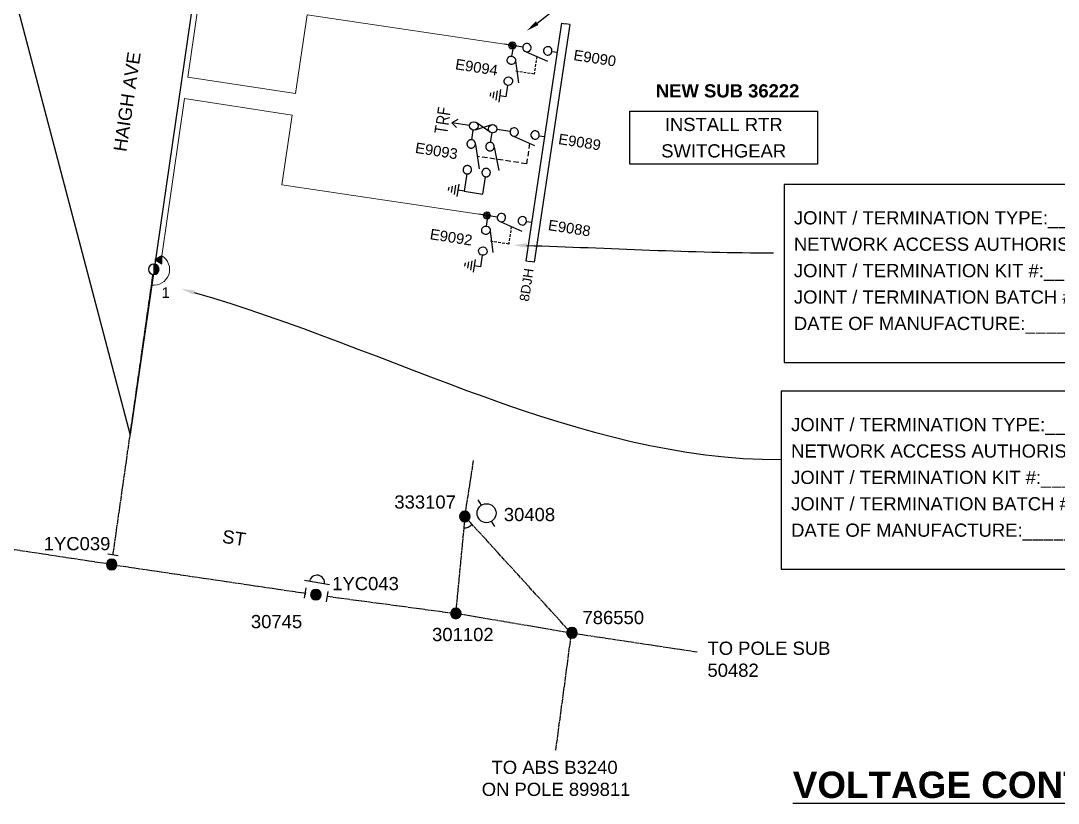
# Paper-space layout 'Sheet(2)' of a CAD drawing. Header units: metres, sheet in millimetres. Extents: x -19 to 815, y -968 to -382.
# Drawn here: x 140.8 to 337.3, y -658.9 to -510.6 of the extents above; entities that cross this region are included whole.
import ezdxf
from ezdxf import colors
from ezdxf.entities.mleader import LeaderData, LeaderLine
from ezdxf.enums import TextEntityAlignment as Align
from ezdxf.math import Vec2, Vec3

# ---------------------------------------------------------------- set-up
doc = ezdxf.new("R2010")
doc.units = ezdxf.units.M
for name, pattern in [('A', [0]), ('Cable Exist OH', [1, 1, 0]), ('CENTERX2', [4, 2.5, -0.5, 0.5, -0.5]), ('DASHED', [0.75, 0.5, -0.25])]:
    doc.linetypes.add(name, pattern=pattern)
doc.layers.get('0').update_dxf_attribs({"color": 6})
for name, color, linetype in [('Equip_SP_HV_EXT', 7, 'Continuous'), ('Mains_HV_EXT', 7, 'Continuous'), ('Mains_HV_NEW_Hardwired', 7, 'Continuous'), ('Notes', 7, 'Continuous'), ('Notes_SP_MISC', 7, 'Continuous'), ('SupportsOH_SP_TR_HV_LV_SL_EXT', 7, 'Continuous'), ('SupportsOH_SP_TR_HV_LV_SL_NEW', 2, 'Continuous')]:
    doc.layers.add(name, color=color, linetype=linetype)
doc.styles.add('ARIAL', font='arial.ttf', dxfattribs={"height": 2})
doc.styles.add('IESYMBOL1', font='isocp.shx')
doc.styles.add('POLE_LABEL', font='arial.ttf')
doc.styles.get("Standard").update_dxf_attribs({"font": 'arial.ttf'})
doc.styles.add('SWG_LABEL', font='arial.ttf')
doc.styles.add('SWITCH_LABEL', font='arial.ttf', dxfattribs={"height": 2.5})
doc.linetypes.add('Cable 4', pattern='A,5.25,-0.1,["o",Standard,S=2,R=0,X=1.2,Y=-0.7],-4', length=9.35)
doc.linetypes.add('Cable G', pattern='A,6,-0.5,["G",Standard,S=1.7,R=0,X=0.3,Y=-0.8],-2.8', length=9.3)
doc.linetypes.add('Cable New UG', pattern='A,7,-0.25,["x",Standard,S=2,R=0,X=0.2,Y=-0.8],-2.1', length=9.35)

# ---------------------------------------------------------------- blocks, each defined once
blk = doc.blocks.new('SWG_SIE_SU_NEW')
blk.add_line((5.81, 0.79), (1.59, 1.94))
at = {"linetype": 'A', "lineweight": 0}
for p, q in [((7.98, 0.35), (7.98, -0.37)), ((8.18, -0.58), (8.18, 0.56)), ((8.38, 0.66), (8.38, -0.68)), ((8.58, -0.71), (8.58, 0.69)), ((8.78, 0.66), (8.78, -0.68)), ((8.98, -0.59), (8.98, 0.56)), ((9.18, 0.35), (9.18, -0.38))]:
    blk.add_line(p, q, dxfattribs=at)
at = {"linetype": 'DASHED'}
blk.add_lwpolyline([(3.7, 1.36), (3.7, 4.73), (7.22, 4.73)], dxfattribs=at)
for points in [[(1, 0), (0, 0)], [(6.6, -0.01), (10.1, -0.01)]]:
    blk.add_lwpolyline(points)
for points in [[(1.8, -0.8, 1), (1.8, 0.8, 1)], [(5.8, -0.81, 1), (5.8, 0.79, 1)]]:
    blk.add_lwpolyline(points, format="xyb", close=True)
at = {"linetype": 'A', "lineweight": 0}
blk.add_circle((8.58, -0.01), 0.7, dxfattribs=at)
at = {"style": 'SWG_LABEL', "flags": 8}
blk.add_attdef('ASSET_NUM', text='', height=2.5, rotation=179.9544, dxfattribs=at).set_placement((-2.4, 0.01), align=Align.MIDDLE_LEFT)
at = {"flags": 1}
blk.add_attdef('Z', (0, 0), '', height=0.2, dxfattribs=at)
at = {"style": 'SWITCH_LABEL', "flags": 9}
blk.add_attdef('STREET_CODE', text='', height=0.2, dxfattribs=at).set_placement((0, 0), align=Align.MIDDLE_LEFT)
at = {"flags": 9}
for tag, p in [('OPERATED_BY', (-0.01, -1.84)), ('ORIENTATION', (0, -0.2)), ('SUBURB', (0, -0.8)), ('STREETNAME', (0, -1)), ('OWNED_BY', (-0.01, -1.62)), ('MAINTAINED_BY', (-0.01, -2.05)), ('PARENT', (0, -0.4)), ('USAGE', (0, -0.6)), ('LOCATION', (0, -1.2)), ('NOTES', (0, -1.4))]:
    blk.add_attdef(tag, text='', height=0.2, dxfattribs=at).set_placement(p, align=Align.MIDDLE_LEFT)
blk = doc.blocks.new('SWG_SIE_ES_NEW')
for p, q in [((-5.79, 0.78), (-1.79, 1.93)), ((0.01, -1.21), (2.41, -1.21)), ((0.31, -1.81), (2.11, -1.81)), ((0.61, -2.41), (1.81, -2.41)), ((0.92, -3.01), (1.52, -3.01))]:
    blk.add_line(p, q)
for points in [[(-5.79, -0.82, -1), (-5.79, 0.78, -1)], [(-1.79, -0.81, -1), (-1.79, 0.79, -1)]]:
    blk.add_lwpolyline(points, format="xyb", close=True)
for points in [[(-6.59, -0.02), (-7.89, -0.02)], [(-0.99, -0.01), (1.21, -0.01), (1.21, -1.21)]]:
    blk.add_lwpolyline(points)
at = {"flags": 1}
blk.add_attdef('Z', (0, 0), '', height=0.2, dxfattribs=at)
at = {"style": 'SWITCH_LABEL', "flags": 9}
blk.add_attdef('STREET_CODE', text='', height=0.2, dxfattribs=at).set_placement((0, -0.2), align=Align.MIDDLE_LEFT)
at = {"flags": 9}
for tag, p in [('ORIENTATION', (0, -0.4)), ('SUBURB', (0, -1)), ('STREETNAME', (0, -1.2)), ('OPERATED_BY', (0, -2.01)), ('PARENT', (0, -0.6)), ('USAGE', (0, -0.8)), ('LOCATION', (0, -1.4)), ('NOTES', (0, -1.6)), ('OWNED_BY', (0, -1.78)), ('MAINTAINED_BY', (0, -2.21))]:
    blk.add_attdef(tag, text='', height=0.2, dxfattribs=at).set_placement(p, align=Align.MIDDLE_LEFT)
at = {"style": 'ARIAL', "flags": 8}
blk.add_attdef('ASSET_NUM', text='', height=2, dxfattribs=at).set_placement((14.3, -5.09), align=Align.MIDDLE_RIGHT)
blk = doc.blocks.new('SWG_FUSE_NEW')
for points in [[(1.15, 0.72), (4.04, -0.71)], [(1.16, -0.72), (4.04, 0.73)]]:
    blk.add_lwpolyline(points)
for centre in [(0.8, 0), (4.4, 0.01)]:
    blk.add_circle(centre, 0.8)
blk = doc.blocks.new('POLE_EXT')
blk.add_hatch(color=256).paths.add_polyline_path([(-1, 0, 1), (1, 0, 1)])
blk.add_lwpolyline([(-1, 0, 1), (1, 0, 1)], format="xyb", close=True)
for tag, height, flags, p in [('pNumber', 2.5, 8, (-17.84, 2.07)), ('OWNED_BY', 0.2, 9, (1.35, -0.4)), ('SPECIAL_USE', 0.2, 9, (1.35, -0.8)), ('STATE', 0.2, 9, (1.35, -1)), ('cLV', 0.2, 9, (1.35, -1.4)), ('hDepth', 0.2, 9, (1.35, -1.6)), ('hDia', 0.2, 9, (1.35, -1.8)), ('cHV', 0.2, 9, (1.35, -2)), ('PARENT', 0.2, 9, (1.35, -0.6)), ('USAGE', 0.2, 9, (1.35, -1.2)), ('cLinedev', 0.2, 9, (1.35, -3.4)), ('pExisting', 0.2, 9, (1.35, -3.8)), ('LBRACKET', 0.2, 9, (1.35, -2.2)), ('LExisting', 0.2, 9, (1.35, -2.4)), ('LANTNUMBER', 0.2, 9, (1.35, -2.6)), ('LOther', 0.2, 9, (1.35, -2.8)), ('LRemove', 0.2, 9, (1.35, -3)), ('LEGEND', 0.2, 9, (1.35, -3.2)), ('LOCATION', 0.2, 9, (1.35, -3.6)), ('PFNUMBER', 0.2, 9, (1.35, -4)), ('pFooting', 0.2, 9, (1.35, -4.4)), ('pNew', 0.2, 9, (1.35, -4.6)), ('pRelocate', 0.2, 9, (1.35, -5)), ('pRemove', 0.2, 9, (1.35, -5.2)), ('pReplace', 0.2, 9, (1.35, -5.4)), ('pStay', 0.2, 9, (1.35, -5.6)), ('pType', 0.2, 9, (1.35, -5.8)), ('NEWPFNUMBER', 0.2, 9, (1.35, -4.2)), ('cspan', 0.2, 9, (1.35, -6)), ('STREETNAME', 0.2, 9, (1.35, -6.2)), ('SUBURB', 0.2, 9, (1.35, -6.4)), ('OPERATED_BY', 0.2, 9, (1.36, -7.01)), ('NOTES', 0.2, 9, (1.35, -6.6)), ('MAINTAINED_BY', 0.2, 9, (1.36, -6.81))]:
    blk.add_attdef(tag, text='', height=height, dxfattribs=dict(flags=flags)).set_placement(p, align=Align.MIDDLE_LEFT)
at = {"style": 'POLE_LABEL'}
for tag, height, flags, p in [('ASSET_NUM', 2.5, 8, (2, 2)), ('STRUCTURE_PLANT_NUMBER', 0.2, 9, (1.35, 0.03)), ('STREET_CODE', 0.2, 9, (1.35, -0.2))]:
    blk.add_attdef(tag, text='', height=height, dxfattribs=dict(at, flags=flags)).set_placement(p, align=Align.MIDDLE_LEFT)
at = {"flags": 1}
blk.add_attdef('Z', (1.35, -7.33), '', height=0.2, dxfattribs=at)
blk = doc.blocks.new('*U70')
blk.add_line((2.23, 2.26), (-2.57, 2.26))
blk.add_lwpolyline([(1.27, 2.26, 0.414214), (-0.17, 3.7, 0.414214), (-1.61, 2.26)], format="xyb")
for tag, height, flags, p in [('ASSET_NUM', 2.5, 8, (2, 2)), ('STREET_CODE', 0.2, 9, (1.5, 0)), ('ACTUAL_STATUS', 0.2, 9, (1.5, -0.2)), ('CONSTRUCTED_VOLTAGE', 0.2, 9, (1.5, -0.4)), ('OPERATING_VOLTAGE', 0.2, 9, (1.5, -0.8)), ('ORIENTATION', 0.2, 9, (1.5, -1)), ('OWNED_BY', 0.2, 9, (1.5, -1.2)), ('OPERATED_BY', 0.2, 9, (1.5, -1.4)), ('STATE', 0.2, 9, (1.5, -1.8)), ('SWITCH_TYPE', 0.2, 9, (1.5, -2)), ('NO_PHASES', 0.2, 9, (1.5, -0.6)), ('MAINTAINED_BY', 0.2, 9, (1.5, -1.6)), ('STREETNAME', 0.2, 9, (1.5, -2.8)), ('SUBURB', 0.2, 9, (1.5, -3)), ('Z', 0.2, 1, (1.5, -3.6)), ('USAGE', 0.2, 9, (1.5, -2.2)), ('LEGEND', 0.2, 9, (1.5, -2.4)), ('LOCATION', 0.2, 9, (1.5, -2.6)), ('NOTES', 0.2, 9, (1.5, -3.2)), ('LABEL_ALIGNMENT', 0.2, 9, (1.5, -3.4))]:
    blk.add_attdef(tag, text='', height=height, dxfattribs=dict(flags=flags)).set_placement(p, align=Align.MIDDLE_LEFT)
blk = doc.blocks.new('POLE_REPLACE_NEW')
for tag, height, flags, p in [('ASSET_NUM', 2.5, 8, (2, 2)), ('cLinedev', 0.2, 9, (1.5, -3.2)), ('LExisting', 0.2, 9, (1.5, -2.2)), ('LANTNUMBER', 0.2, 9, (1.5, -2.4)), ('LOther', 0.2, 9, (1.5, -2.6)), ('LRemove', 0.2, 9, (1.5, -2.8)), ('LEGEND', 0.2, 9, (1.5, -3)), ('pExisting', 0.2, 9, (1.5, -3.4)), ('PFNUMBER', 0.2, 9, (1.5, -3.6)), ('NEWPFNUMBER', 0.2, 9, (1.5, -3.8)), ('pFooting', 0.2, 9, (1.5, -4)), ('cspan', 0.2, 9, (1.5, -5.6)), ('SUBURB', 0.2, 9, (1.5, -5.8)), ('pNew', 0.2, 9, (1.5, -4.2)), ('pNumber', 0.2, 9, (1.5, -4.4)), ('pRelocate', 0.2, 9, (1.5, -4.6)), ('pRemove', 0.2, 9, (1.5, -4.8)), ('pReplace', 0.2, 9, (1.5, -5)), ('pStay', 0.2, 9, (1.5, -5.2)), ('pType', 0.2, 9, (1.5, -5.4)), ('STREETNAME', 0.2, 9, (1.5, -6)), ('OPERATED_BY', 0.2, 9, (1.5, -6.6)), ('Z', 0.2, 1, (1.5, -7)), ('LOCATION', 0.2, 9, (1.5, -6.2)), ('NOTES', 0.2, 9, (1.5, -6.4)), ('MAINTAINED_BY', 0.2, 9, (1.5, -6.8))]:
    blk.add_attdef(tag, text='', height=height, dxfattribs=dict(flags=flags)).set_placement(p, align=Align.MIDDLE_LEFT)
blk.add_wipeout([(0, 1), (-0.13, 0.99), (-0.25, 0.97), (-0.37, 0.93), (-0.48, 0.88), (-0.59, 0.81), (-0.68, 0.73), (-0.77, 0.64), (-0.84, 0.54), (-0.9, 0.43), (-0.95, 0.31), (-0.98, 0.19), (-1, 0.06), (-1, -0.06), (-0.98, -0.19), (-0.95, -0.31), (-0.9, -0.43), (-0.84, -0.54), (-0.77, -0.64), (-0.68, -0.73), (-0.59, -0.81), (-0.48, -0.88), (-0.37, -0.93), (-0.25, -0.97), (-0.13, -0.99), (0, -1), (0.13, -0.99), (0.25, -0.97), (0.37, -0.93), (0.48, -0.88), (0.59, -0.81), (0.68, -0.73), (0.77, -0.64), (0.84, -0.54), (0.9, -0.43), (0.95, -0.31), (0.98, -0.19), (1, -0.06), (1, 0.06), (0.98, 0.19), (0.95, 0.31), (0.9, 0.43), (0.84, 0.54), (0.77, 0.64), (0.68, 0.73), (0.59, 0.81), (0.48, 0.88), (0.37, 0.93), (0.25, 0.97), (0.13, 0.99)])
h = blk.add_hatch(color=256)
edge = h.paths.add_edge_path()
edge.add_arc((0, 0), 1, 270, 450)
edge.add_line((0, 1), (0, -1))
blk.add_lwpolyline([(0, 1), (0, -1)])
at = {"lineweight": -3}
blk.add_arc((0, 0), 1, 90, 270, dxfattribs=at)
blk.add_arc((0, 0), 1, 270, 90)
at = {"style": 'POLE_LABEL', "flags": 9}
blk.add_attdef('STRUCTURE_PLANT_NUMBER', text='', height=0.2, dxfattribs=at).set_placement((1.5, 0.24), align=Align.MIDDLE_LEFT)
at = {"flags": 9}
for tag, p in [('STREET_CODE', (1.5, 0)), ('OWNED_BY', (1.5, -0.2)), ('SPECIAL_USE', (1.5, -0.6)), ('STATE', (1.5, -0.8)), ('cLV', (1.5, -1.2)), ('cHV', (1.5, -1.8)), ('PARENT', (1.5, -0.4)), ('USAGE', (1.5, -1)), ('hDepth', (1.5, -1.4)), ('hDia', (1.5, -1.6)), ('LBRACKET', (1.5, -2))]:
    blk.add_attdef(tag, text='', height=0.2, dxfattribs=at).set_placement(p, align=Align.MIDDLE_LEFT)
blk = doc.blocks.new('UGOH_NEW')
blk.add_hatch(color=256).paths.add_polyline_path([(-0.75, 1.7), (0.75, 1.7), (0, 3)])
at = {"color": 1}
blk.add_lwpolyline([(-0.75, 1.7), (0.75, 1.7), (0, 3)], close=True, dxfattribs=at)
for tag, flags, p in [('CONSTRUCTED_VOLTAGE', 9, (1.5, 0)), ('ACTUAL_STATUS', 9, (1.5, -1.6)), ('OPERATING_VOLTAGE', 9, (1.5, -0.2)), ('ORIENTATION', 9, (1.5, -0.4)), ('STATE', 9, (1.5, -0.6)), ('OWNED_BY', 9, (1.5, -1)), ('OPERATED_BY', 9, (1.5, -1.2)), ('TYPE', 1, (1.5, -2)), ('USAGE', 9, (1.5, -0.8)), ('MAINTAINED_BY', 9, (1.5, -1.4)), ('NUMBER_OF_PHASES', 9, (1.5, -1.8))]:
    blk.add_attdef(tag, text='', height=0.2, dxfattribs=dict(flags=flags)).set_placement(p, align=Align.MIDDLE_LEFT)
blk = doc.blocks.new('*U84')
for p, q in [((4.47, -2.7), (5.39, -1.92)), ((0.8, -5.79), (1.72, -5.02))]:
    blk.add_line(p, q)
blk.add_circle((3.1, -3.86), 1.8)
for tag, height, flags, p in [('ASSET_NUM', 2.5, 8, (2, 2)), ('STREET_CODE', 0.2, 9, (1.5, 0)), ('ACTUAL_STATUS', 0.2, 9, (1.5, -0.2)), ('CONSTRUCTED_VOLTAGE', 0.2, 9, (1.5, -0.4)), ('OPERATING_VOLTAGE', 0.2, 9, (1.5, -0.8)), ('ORIENTATION', 0.2, 9, (1.5, -1)), ('OWNED_BY', 0.2, 9, (1.5, -1.2)), ('STATE', 0.2, 9, (1.5, -1.4)), ('SWITCH_TYPE', 0.2, 9, (1.5, -1.6)), ('NO_PHASES', 0.2, 9, (1.5, -0.6)), ('USAGE', 0.2, 9, (1.5, -1.8)), ('LEGEND', 0.2, 9, (1.5, -2)), ('STREETNAME', 0.2, 9, (1.5, -2.4)), ('SUBURB', 0.2, 9, (1.5, -2.6)), ('OPERATED_BY', 0.2, 9, (1.5, -3.2)), ('Z', 0.2, 1, (1.5, -3.6)), ('LOCATION', 0.2, 9, (1.5, -2.2)), ('NOTES', 0.2, 9, (1.5, -2.8)), ('MAINTAINED_BY', 0.2, 9, (1.5, -3)), ('LABEL_ALIGNMENT', 0.2, 9, (1.5, -3.4))]:
    blk.add_attdef(tag, text='', height=height, dxfattribs=dict(flags=flags)).set_placement(p, align=Align.MIDDLE_LEFT)
blk = doc.blocks.new('NOTE_JOINT&TERMINATION')
at = {"lineweight": -3}
blk.add_lwpolyline([(0, -4.55), (94.31, -4.55), (94.31, 29.18), (0, 29.18)], close=True, dxfattribs=at)
at = {"color": 7, "lineweight": -3, "insert": (1.86, 12.5), "char_height": 2.5, "attachment_point": 4, "line_spacing_factor": 1.2}
blk.add_mtext('JOINT / TERMINATION TYPE:______________________\\PNETWORK ACCESS AUTHORISATION:______________{\\H1.5297x; }\\PJOINT / TERMINATION KIT #:______________________{\\H1.2154x; }\\PJOINT / TERMINATION BATCH #:___________________{\\H1.404x; }\\PDATE OF MANUFACTURE:________________________{\\H1.2909x; }', dxfattribs=at)
blk = doc.blocks.new('HV_End Shackle_EXT')
for tag, flags, p in [('CONNECTOR_TYPE', 9, (1.5, 0)), ('CONSTRUCTED_VOLTAGE', 9, (1.5, -0.2)), ('OPERATING_VOLTAGE', 9, (1.5, -0.6)), ('ORIENTATION', 9, (1.5, -0.8)), ('OWNED_BY', 9, (1.5, -1)), ('OPERATED_BY', 9, (1.5, -1.2)), ('STATE', 9, (1.5, -1.6)), ('NO_PHASES', 9, (1.5, -0.4)), ('MAINTAINED_BY', 9, (1.5, -1.4)), ('USAGE', 9, (1.5, -1.8)), ('NOTES', 9, (1.5, -2)), ('Z', 1, (1.5, -2.2))]:
    blk.add_attdef(tag, text='', height=0.2, dxfattribs=dict(flags=flags)).set_placement(p, align=Align.MIDDLE_LEFT)
blk.add_wipeout([(-0.25, 0), (-0.25, 1.81), (0.25, 1.82), (0.25, 0)])
blk.add_line((1, 1.81), (-1, 1.81))

psp = doc.layouts.new('Sheet(2)')

# ---------------------------------------------------------------- linework, layer by layer
at = {"layer": 'Mains_HV_EXT', "linetype": 'Cable Exist OH'}
for points in [[(224.92, -604.56), (226.58, -593.98)], [(223.23, -622.93), (225.01, -604.35)], [(242.16, -648.8), (245.11, -626.69), (224.92, -604.56)], [(268.88, -630.26), (245.29, -626.71), (223.23, -622.93)]]:
    psp.add_lwpolyline(points, dxfattribs=at)
at = {"layer": 'Mains_HV_EXT', "linetype": 'Continuous'}
psp.add_lwpolyline([(224.78, -606.72, 0.222739), (226.22, -606.08)], format="xyb", dxfattribs=at)
at = {"layer": 'Notes'}
for p, q in [((243.21, -511.11), (236.48, -556.11)), ((244.8, -511.35), (238.06, -556.35)), ((243.21, -511.11), (244.01, -511.23)), ((244.8, -511.35), (244.01, -511.23)), ((225.83, -530.48), (222.47, -529.97)), ((226.91, -534.09), (227.61, -538.67)), ((234.14, -532.5), (238.14, -534.26)), ((230.48, -534.61), (231.33, -539.03)), ((236.48, -556.11), (237.27, -556.23)), ((238.06, -556.35), (237.27, -556.23))]:
    psp.add_line(p, q, dxfattribs=at)
at = {"layer": 'Notes', "linetype": 'CENTERX2'}
for p, q in [((221.86, -542.19), (221.77, -542.79)), ((222.5, -541.99), (222.32, -543.17)), ((223.14, -541.78), (222.87, -543.56)), ((223.78, -541.57), (223.42, -543.94))]:
    psp.add_line(p, q, dxfattribs=at)
at = {"layer": 'Notes', "linetype": 'Cable New UG', "lineweight": 0, "flags": 128}
for points in [[(175.5, -500.34), (172.44, -521.34), (192.86, -524.43), (195.09, -509.51), (232.41, -515.1)], [(227.59, -547.3), (190.27, -541.71), (192.24, -528.5), (171.84, -525.36), (167.57, -555.16)]]:
    psp.add_lwpolyline(points, dxfattribs=at)
at = {"layer": 'Notes'}
for points in [[(223.57, -529.38), (222.47, -529.97), (223.35, -530.86)], [(233.47, -531.6), (230.98, -531.22)], [(239.01, -532.43), (240, -532.58)], [(225.27, -539.67), (224.78, -542.93), (223.6, -542.76)], [(224.78, -542.93), (228.34, -543.47), (228.83, -540.2)]]:
    psp.add_lwpolyline(points, dxfattribs=at)
at = {"layer": 'Notes', "linetype": 'CENTERX2'}
for points in [[(226.24, -533.18), (226.51, -531.37)], [(229.8, -533.7), (230.07, -531.89)]]:
    psp.add_lwpolyline(points, dxfattribs=at)
at = {"layer": 'Notes'}
for points in [[(234.39, -530.92, 1), (234.15, -532.5, 1)], [(238.34, -531.52, 1), (238.1, -533.1, 1)]]:
    psp.add_lwpolyline(points, format="xyb", close=True, dxfattribs=at)
at = {"layer": 'Notes', "linetype": 'CENTERX2'}
for points in [[(225.33, -533.85, -1), (226.91, -534.09, -1)], [(228.89, -534.37, -1), (230.48, -534.61, -1)], [(224.6, -538.76, -1), (226.18, -538.99, -1)], [(228.16, -539.29, -1), (229.74, -539.53, -1)]]:
    psp.add_lwpolyline(points, format="xyb", close=True, dxfattribs=at)
at = {"layer": 'Notes', "linetype": 'DASHED', "ltscale": 2}
psp.add_lwpolyline([(237.19, -533.84), (236.6, -537.74), (227.3, -536.35)], dxfattribs=at)
at = {"layer": 'Notes', "linetype": 'Cable Exist OH'}
for points in [[(158.04, -613.66), (166.01, -557.74)], [(166.01, -557.74), (166.01, -557.74)], [(158.04, -613.66), (110.29, -606.45)], [(158.04, -613.66), (196.72, -619.38)], [(196.72, -619.38), (223.23, -622.93)]]:
    psp.add_lwpolyline(points, dxfattribs=at)

# ---------------------------------------------------------------- block references
at = {"layer": 'Equip_SP_HV_EXT'}
ref = psp.add_blockref('*U84', (224.78, -606.47), dxfattribs=dict(at, rotation=82.05121616177799))
ref.add_attrib('ASSET_NUM', '30408', dxfattribs={"layer": '0', "height": 2.5}).set_placement((242.01, -606.19), align=Align.BOTTOM_RIGHT)
at = {"layer": 'Notes', "linetype": 'CENTERX2'}
for name, p, rotation in [('SWG_SIE_SU_NEW', (242.4, -516.61), 171.4834659096623), ('SWG_SIE_ES_NEW', (232.89, -523.86), 261.4834659096624), ('SWG_SIE_ES_NEW', (228.07, -556.06), 261.4834659096624), ('SWG_SIE_SU_NEW', (237.58, -548.81), 171.4834659096623)]:
    psp.add_blockref(name, p, dxfattribs=dict(at, rotation=rotation))
at = {"layer": 'Notes', "rotation": 171.4834659096623}
psp.add_blockref('SWG_FUSE_NEW', (230.98, -531.22), dxfattribs=at)
at = {"layer": 'Notes', "color": 0, "lineweight": -3}
for p in [(285.37, -570.84), (284.84, -610.01)]:
    psp.add_blockref('NOTE_JOINT&TERMINATION', p, dxfattribs=at)
at = {"layer": 'Notes'}
ref = psp.add_blockref('*U70', (196.72, -619.38), dxfattribs=dict(at, rotation=350.2506776032996))
ref.add_attrib('ASSET_NUM', '30745', dxfattribs={"layer": '0', "height": 2.5}).set_placement((194.12, -623.22), align=Align.TOP_RIGHT)
at = {"layer": 'SupportsOH_SP_TR_HV_LV_SL_EXT'}
ref = psp.add_blockref('POLE_EXT', (224.92, -604.56), dxfattribs=at)
ref.add_attrib('ASSET_NUM', '333107', dxfattribs={"layer": '0', "height": 2.5, "rotation": 359.9514, "style": 'POLE_LABEL'}).set_placement((223.22, -601.82), align=Align.MIDDLE_RIGHT)
ref = psp.add_blockref('POLE_EXT', (223.23, -622.93), dxfattribs=at)
ref.add_attrib('ASSET_NUM', '301102', dxfattribs={"layer": '0', "height": 2.5, "style": 'POLE_LABEL'}).set_placement((230.37, -625.67), align=Align.TOP_RIGHT)
ref = psp.add_blockref('POLE_EXT', (245.2, -626.6), dxfattribs=at)
ref.add_attrib('ASSET_NUM', '786550', dxfattribs={"layer": '0', "height": 2.5, "style": 'POLE_LABEL'}).set_placement((247.2, -622.45), align=Align.TOP_LEFT)

# ---------------------------------------------------------------- texts
at = {"layer": 'Notes'}
for s, rotation, p in [('HAIGH AVE', 81.7044, (160.82, -535.57)), ('ST', 351.6375, (178.83, -609.52))]:
    psp.add_text(s, height=2.5, rotation=rotation, dxfattribs=at).set_placement(p)
at = {"layer": 'Notes', "linetype": 'CENTERX2', "style": 'IESYMBOL1'}
psp.add_text('TRF', height=2.5, rotation=81.466, dxfattribs=at).set_placement((220.74, -529.57), align=Align.MIDDLE_CENTER)
at = {"layer": 'Notes', "char_height": 2, "attachment_point": 1, "rotation": 351.1752}
for s, insert in [('E9090', (245.7, -516.11)), ('E9094', (223.31, -517.84)), ('E9089', (242.82, -532.01)), ('E9093', (215.71, -533.68)), ('E9092', (218.5, -550.04)), ('E9088', (240.88, -548.31))]:
    psp.add_mtext_dynamic_manual_height_columns(s, width=9.3382, gutter_width=4, heights=[0], dxfattribs=dict(at, insert=insert))
at = {"layer": 'Notes', "linetype": 'Cable 4', "insert": (259.44, -522.67), "char_height": 2.5, "attachment_point": 1}
psp.add_mtext_dynamic_manual_height_columns('\\pi1.6525;{\\fArial|b1|i0|c0|p34;NEW SUB 36222}', width=30.0445, gutter_width=4, heights=[0], dxfattribs=at)
at = {"layer": 'Notes', "color": 7, "lineweight": -3, "insert": (273.94, -532.81), "char_height": 2.5, "width": 33.0549, "attachment_point": 5, "line_spacing_factor": 1.2, "bg_fill": 16}
psp.add_mtext('INSTALL RTR\\PSWITCHGEAR', dxfattribs=at)
at = {"layer": 'Notes', "lineweight": 0, "char_height": 2.5, "attachment_point": 1}
for s, width, insert in [('TO POLE SUB 50482', 23.9883, (270.86, -628.27)), ('\\pi2.805;TO ABS B3240 \\P\\pi0.9488;ON POLE 899811', 29.239, (227.17, -650.83))]:
    psp.add_mtext_dynamic_manual_height_columns(s, width=width, gutter_width=4, heights=[0], dxfattribs=dict(at, insert=insert))
at = {"layer": 'Notes', "linetype": 'Cable G', "insert": (354.33, -655.43), "char_height": 5, "attachment_point": 5}
psp.add_mtext_dynamic_manual_height_columns('{\\fArial|b1|i0|c0|p34;\\LVOLTAGE CONTOURS FROM 3E TOOLS}', width=218.0389, gutter_width=4, heights=[0], dxfattribs=at)
at = {"layer": 'Notes', "style": 'ARIAL'}
psp.add_attdef('8DJH', text='8DJ10', height=1.8, rotation=81.4835, dxfattribs=at).set_placement((236.14, -563.78), align=Align.MIDDLE_LEFT)

# ---------------------------------------------------------------- leaders
at = {"layer": 'Notes'}
ml = psp.add_multileader_mtext('Standard', dxfattribs=at)
ml.set_content('', color=256)
ml.set_leader_properties()
ml.build(insert=Vec2(0, 0))
ml.multileader.update_dxf_attribs({"leader_type": 2, "dogleg_length": 3, "arrow_head_size": 2.5})
ctx = ml.context
ctx.base_point, ctx.char_height, ctx.arrow_head_size, ctx.plane_origin = Vec3(286.47, -476.12), 2.5, 2.5, Vec3(254.46, -453.18)
notes = []
notes.append((ctx, [(0, (1, 1, 0), (283.47, -476.12), (1, 0), 3, [(0, [(236.59, -512.57)], 0, [])])]))
ctx.mtext.insert, ctx.mtext.flow_direction = Vec3(288.47, -474.87), 5
ml = psp.add_multileader_mtext('Standard', dxfattribs=at)
ml.set_content('', color=256)
ml.set_leader_properties()
ml.build(insert=Vec2(0, 0))
ml.multileader.update_dxf_attribs({"leader_type": 2, "dogleg_length": 3, "arrow_head_size": 2.5})
ctx = ml.context
ctx.base_point, ctx.char_height, ctx.arrow_head_size, ctx.plane_origin = Vec3(283.37, -554.61), 2.5, 2.5, Vec3(237.21, -546.82)
notes.append((ctx, [(0, (1, 1, 0), (280.37, -554.61), (1, 0), 3, [(0, [(234.09, -553.14)], 0, [])])]))
ctx.mtext.insert, ctx.mtext.flow_direction = Vec3(285.37, -553.36), 5
for ctx, leaders in notes:
    for number, flags, end, landing, length, lines in leaders:
        leader = LeaderData()
        leader.index, (leader.has_last_leader_line, leader.has_dogleg_vector, leader.attachment_direction) = number, flags
        leader.last_leader_point, leader.dogleg_vector, leader.dogleg_length = Vec3(end), Vec3(landing), length
        for number, points, colour, breaks in lines:
            line = LeaderLine()
            line.index, line.vertices, line.color, line.breaks = number, Vec3.list(points), colors.encode_raw_color(colour), breaks
            leader.lines.append(line)
        ctx.leaders.append(leader)

# ---------------------------------------------------------------- next in the draw order: block references
at = {"layer": 'Equip_SP_HV_EXT', "lineweight": 0}
for p, rotation in [((158.04, -613.66), 351.8885414290734), ((197.09, -619.5), 262.3837218457082)]:
    psp.add_blockref('HV_End Shackle_EXT', p, dxfattribs=dict(at, rotation=rotation))
at = {"layer": 'Notes'}
ref = psp.add_blockref('POLE_REPLACE_NEW', (166.01, -557.74), dxfattribs=at)
ref.add_attrib('pNumber', '1', dxfattribs={"layer": 'SupportsOH_SP_TR_HV_LV_SL_NEW', "color": 7, "height": 2}).set_placement((167.51, -562.14), align=Align.MIDDLE_LEFT)

# ---------------------------------------------------------------- next in the draw order: linework, layer by layer
at = {"layer": 'Mains_HV_NEW_Hardwired', "linetype": 'Continuous', "lineweight": 0}
psp.add_arc((166.01, -557.75), 3, 261.9759, 59.1698, dxfattribs=at)

# ---------------------------------------------------------------- next in the draw order: block references
at = {"layer": 'Equip_SP_HV_EXT', "lineweight": 0, "xscale": -1, "rotation": 81.25708619791341}
psp.add_blockref('HV_End Shackle_EXT', (196.52, -619.35), dxfattribs=at)
at = {"layer": 'Notes', "linetype": 'Cable New UG', "lineweight": 0, "rotation": 329.1028819945047}
psp.add_blockref('UGOH_NEW', (166.01, -557.74), dxfattribs=at)
at = {"layer": 'Notes'}
ref = psp.add_blockref('POLE_EXT', (158.04, -613.66), dxfattribs=at)
ref.add_attrib('ASSET_NUM', '1YC039', dxfattribs={"layer": '0', "height": 2.5, "style": 'POLE_LABEL'}).set_placement((157.8, -608.46), align=Align.TOP_RIGHT)

# ---------------------------------------------------------------- next in the draw order: block references
ref = psp.add_blockref('POLE_EXT', (196.72, -619.38), dxfattribs=at)
ref.add_attrib('ASSET_NUM', '1YC043', dxfattribs={"layer": '0', "height": 2.5, "style": 'POLE_LABEL'}).set_placement((212.42, -616.02), align=Align.TOP_RIGHT)

# ---------------------------------------------------------------- next in the draw order: leaders
at = {"layer": 'Notes_SP_MISC', "lineweight": 30}
ml = psp.add_multileader_mtext('Standard', dxfattribs=at)
ml.set_content('TENSION EX 3 x 7/4.5 AAC @ 7% CBL TO STRINGING TABLE 1', color=256)
ml.set_leader_properties()
ml.build(insert=Vec2(0, 0))
ml.multileader.update_dxf_attribs({"has_text_frame": 1, "arrow_head_size": 2.5})
ctx = ml.context
ctx.base_point, ctx.char_height, ctx.arrow_head_size, ctx.plane_origin = Vec3(54.95, -464.04), 2.5, 2.5, Vec3(44.88, -477.41)
ctx.text_align_type = 2
notes = []
notes.append((ctx, [(1, (1, 1, 0), (128.71, -464.04), (-1, 0), 8, [(1, [(176.2, -487.96), (161.56, -588.99)], 0, [])])]))
ctx.mtext.insert, ctx.mtext.width, ctx.mtext.alignment, ctx.mtext.flow_direction = Vec3(118.71, -462.77), 67.0474, 3, 5
ctx.mtext.has_bg_fill, ctx.mtext.bg_color, ctx.mtext.bg_scale_factor, ctx.mtext.bg_transparency, ctx.mtext.use_window_bg_color = 1, -1027028792, 1.5, 0, 1
for ctx, leaders in notes:
    for number, flags, end, landing, length, lines in leaders:
        leader = LeaderData()
        leader.index, (leader.has_last_leader_line, leader.has_dogleg_vector, leader.attachment_direction) = number, flags
        leader.last_leader_point, leader.dogleg_vector, leader.dogleg_length = Vec3(end), Vec3(landing), length
        for number, points, colour, breaks in lines:
            line = LeaderLine()
            line.index, line.vertices, line.color, line.breaks = number, Vec3.list(points), colors.encode_raw_color(colour), breaks
            leader.lines.append(line)
        ctx.leaders.append(leader)

# ---------------------------------------------------------------- next in the draw order: leaders
at = {"layer": 'Notes'}
ml = psp.add_multileader_mtext('Standard', dxfattribs=at)
ml.set_content('', color=256)
ml.set_leader_properties()
ml.build(insert=Vec2(0, 0))
ml.multileader.update_dxf_attribs({"leader_type": 2, "dogleg_length": 3, "arrow_head_size": 2.5})
ctx = ml.context
ctx.base_point, ctx.char_height, ctx.arrow_head_size, ctx.plane_origin = Vec3(284.84, -593.79), 2.5, 2.5, Vec3(236.68, -585.98)
notes = []
notes.append((ctx, [(0, (1, 1, 0), (281.84, -593.79), (1, 0), 3, [(0, [(171.25, -561.45)], 0, [])])]))
ctx.mtext.insert, ctx.mtext.flow_direction = Vec3(286.84, -592.54), 5
for ctx, leaders in notes:
    for number, flags, end, landing, length, lines in leaders:
        leader = LeaderData()
        leader.index, (leader.has_last_leader_line, leader.has_dogleg_vector, leader.attachment_direction) = number, flags
        leader.last_leader_point, leader.dogleg_vector, leader.dogleg_length = Vec3(end), Vec3(landing), length
        for number, points, colour, breaks in lines:
            line = LeaderLine()
            line.index, line.vertices, line.color, line.breaks = number, Vec3.list(points), colors.encode_raw_color(colour), breaks
            leader.lines.append(line)
        ctx.leaders.append(leader)

doc.saveas('drawing.dxf')
